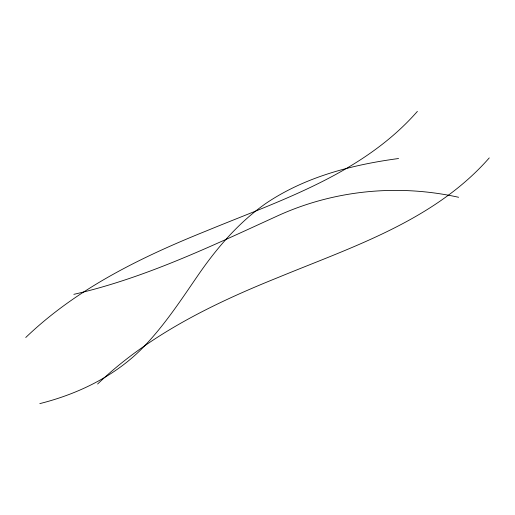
<?xml version="1.0" encoding="UTF-8"?>
<svg xmlns="http://www.w3.org/2000/svg" width="515" height="515" viewBox="0 0 515 515"><rect width="100%" height="100%" fill="white"/><g stroke="black" fill="none" stroke-linecap="round" stroke-linejoin="round"><path stroke-width="0.77" d="M417.382 111.388C362.612 173.883 280.81 200.206 206.393 230.913C141.361 257.049 76.799 288.432 25.75 337.499M489.25 157.912C434.48 220.407 352.678 246.73 278.261 277.43C213.229 303.567 148.668 334.95 97.618 384.016M39.816 403.612C76.967 394.265 112.573 377.283 140.222 350.348C162.759 327.965 180.16 301.269 198.075 275.216C216.944 247.767 238.979 222.126 266.487 203.007C305.717 176.703 352.279 164.736 398.571 158.523M73.845 294.342C144.464 278.164 209.94 246.762 275.467 216.841C332.548 190.19 397.162 183.701 458.614 197.277"/></g></svg>
